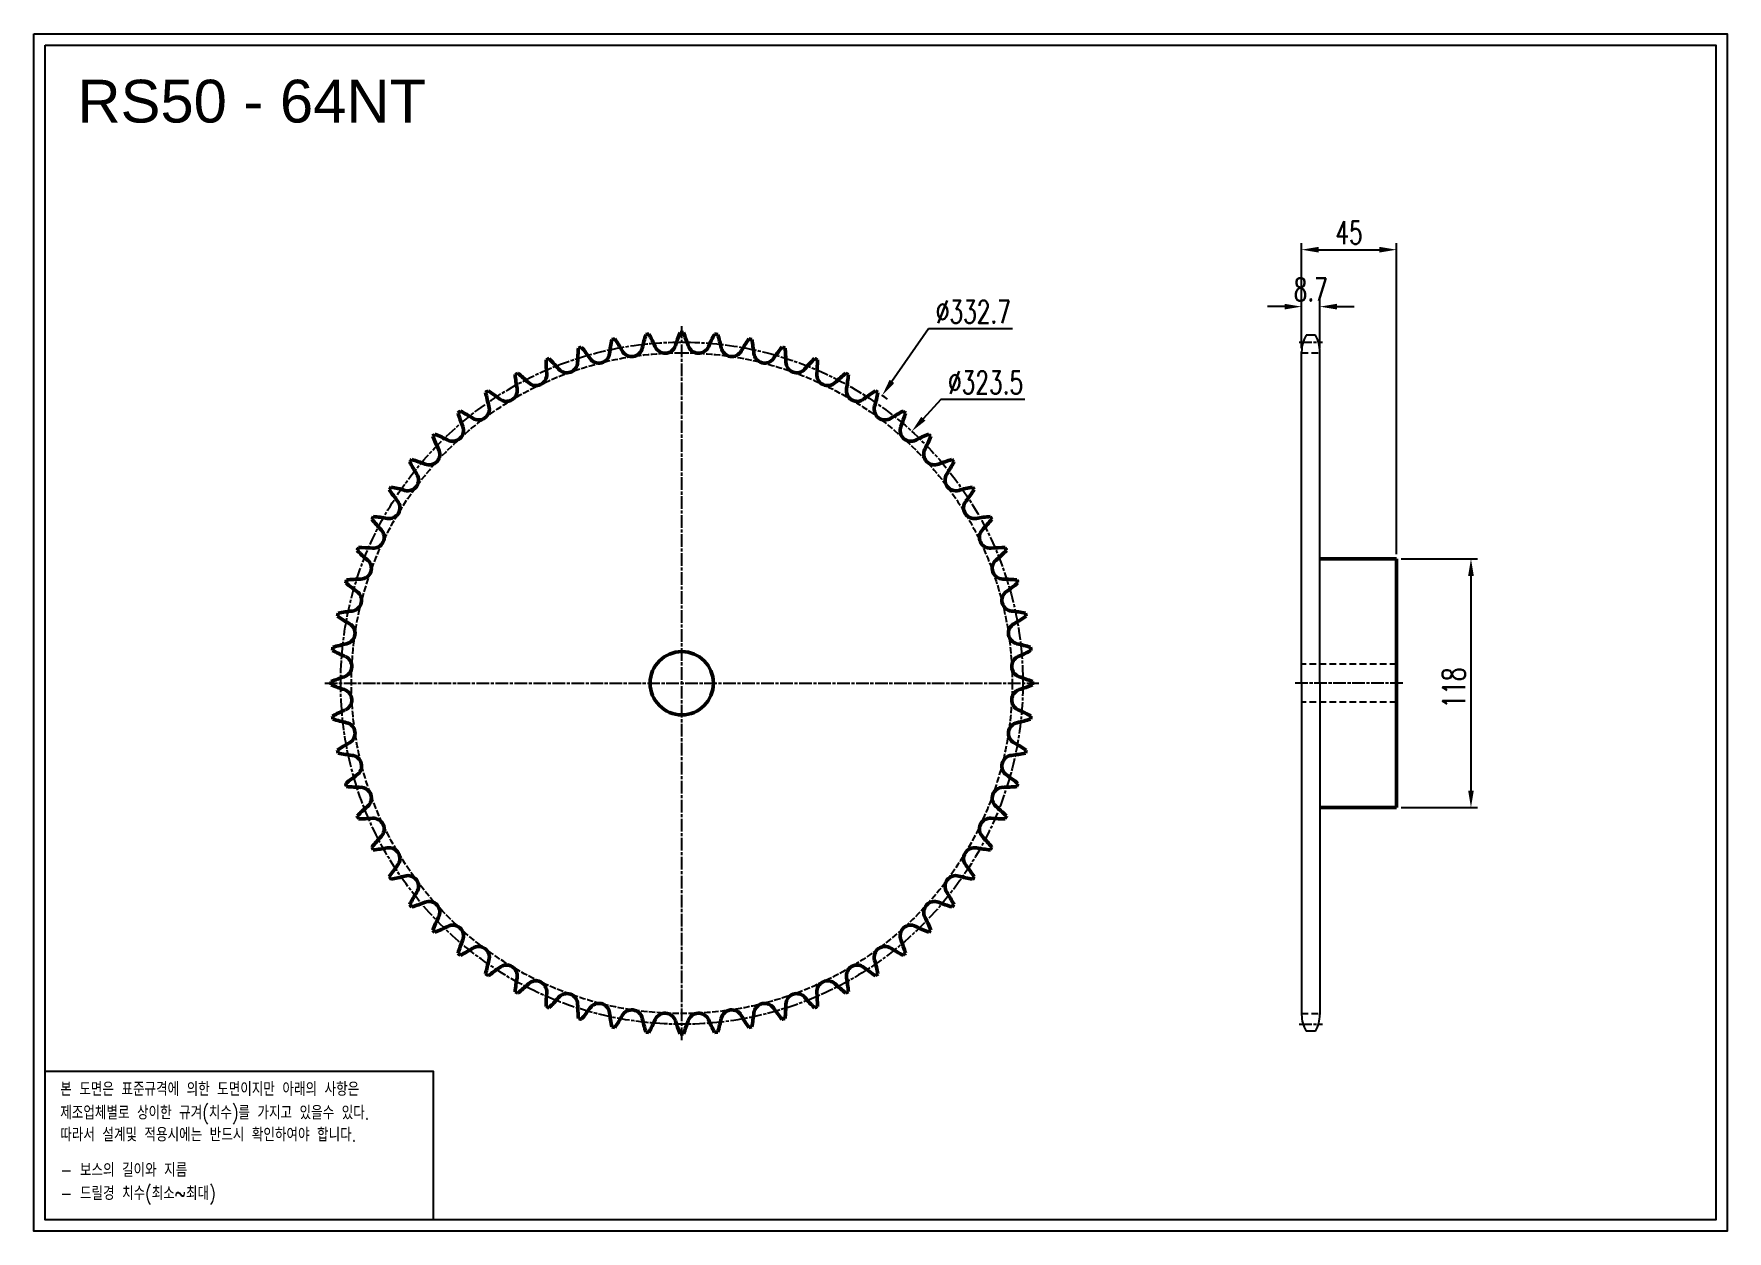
# Model space of a CAD drawing. Header units: millimetres. Extents: x 4450 to 5253, y 3050 to 3618.
import ezdxf

# ---------------------------------------------------------------- set-up
doc = ezdxf.new("R2010")
doc.units = ezdxf.units.MM
for name, pattern in [('AM_ISO02W050', [7.5, 6, -1.5]), ('AM_ISO02W050x2', [3.75, 3, -0.75]), ('AM_ISO08W050', [18, 12, -1.5, 3, -1.5]), ('AM_ISO08W050x2', [9, 6, -0.75, 1.5, -0.75]), ('HIDDEN', [9.525, 6.35, -3.175])]:
    doc.linetypes.add(name, pattern=pattern)
for name, color, linetype, lineweight in [('20', 7, 'Continuous', 50), ('21', 6, 'AM_ISO02W050', 25), ('22', 30, 'AM_ISO08W050', 25), ('23', 40, 'AM_ISO08W050', 25), ('VIS', 7, 'Continuous', 50)]:
    doc.layers.add(name, color=color, linetype=linetype, lineweight=lineweight)
doc.layers.add('HL', color=2, linetype='HIDDEN')
doc.layers.add('S-DIM', color=7, linetype='Continuous')
doc.styles.add('HAN', font='ROMANS.shx', dxfattribs={"width": 0.7, "bigfont": 'whgtxt.shx'})
doc.styles.add('HSG', font='SIMPLEX.shx', dxfattribs={"width": 0.7, "bigfont": 'HSG.shx'})
doc.styles.get("Standard").update_dxf_attribs({"font": 'arial.ttf'})
doc.dimstyles.new('APP23', dxfattribs={"dimscale": 4.5, "dimtxt": 2.4, "dimasz": 1.8, "dimexe": 0.7, "dimexo": 0.5, "dimgap": 0.6, "dimtad": 1, "dimtoh": 1, "dimdec": 1, "dimrnd": 0.01, "dimzin": 9, "dimdsep": 46, "dimtxsty": 'HSG', "dimcen": 0, "dimclrd": 1, "dimclre": 1, "dimclrt": 256, "dimazin": 2, "dimtp": 1, "dimtm": 1, "dimtfac": 0.5, "dimtdec": 1, "dimtix": 1, "dimtofl": 0, "dimtmove": 0, "dimatfit": 3, "dimfxl": 0, "dimtvp": 1, "dimtolj": 2, "dimlwd": -1, "dimlwe": -1, "dimarcsym": 0})

# ---------------------------------------------------------------- blocks, each defined once
blk = doc.blocks.new('*D1')
at = {"layer": 'Defpoints', "color": 0, "transparency": 16777216}
for p in [(4852.4, 3446.72), (4662.3, 3173.72)]:
    blk.add_point(p, dxfattribs=at)
at = {"layer": 'S-DIM', "color": 1, "transparency": 16777216}
for p, q in [((4874.38, 3478.28), (4857.03, 3453.37)), ((4914.16, 3478.28), (4874.38, 3478.28))]:
    blk.add_line(p, q, dxfattribs=at)
blk.add_arc((4757.35, 3310.22), 166.33, 54.06392, 55.22187, dxfattribs=at)
blk.add_solid([(4855.92, 3454.14), (4858.14, 3452.6), (4852.4, 3446.72)], dxfattribs=at)
at = {"layer": 'S-DIM', "transparency": 16777216, "insert": (4895.62, 3486.38), "char_height": 10.8, "attachment_point": 5, "style": 'HSG'}
blk.add_mtext('\\A2;∅332.7', dxfattribs=at)
blk = doc.blocks.new('*D2')
at = {"layer": 'Defpoints', "color": 0, "transparency": 16777216}
for p in [(4866.44, 3429.67), (4648.25, 3190.78)]:
    blk.add_point(p, dxfattribs=at)
at = {"layer": 'S-DIM', "color": 1, "transparency": 16777216}
for p, q in [((4880.2, 3444.74), (4871.9, 3435.65)), ((4919.98, 3444.74), (4880.2, 3444.74))]:
    blk.add_line(p, q, dxfattribs=at)
blk.add_solid([(4870.91, 3436.56), (4872.9, 3434.74), (4866.44, 3429.67)], dxfattribs=at)
at = {"layer": 'S-DIM', "transparency": 16777216, "insert": (4901.44, 3452.84), "char_height": 10.8, "attachment_point": 5, "style": 'HSG'}
blk.add_mtext('\\A2;∅323.5', dxfattribs=at)
blk = doc.blocks.new('*D3')
at = {"layer": 'Defpoints', "color": 0, "transparency": 16777216}
for p in [(5060.01, 3488.82), (5051.31, 3466.91), (5060.01, 3466.91)]:
    blk.add_point(p, dxfattribs=at)
at = {"layer": 'S-DIM', "color": 1, "transparency": 16777216}
for p, q in [((5043.21, 3488.82), (5035.11, 3488.82)), ((5051.31, 3469.16), (5051.31, 3491.97)), ((5060.01, 3469.16), (5060.01, 3491.97)), ((5068.11, 3488.82), (5076.21, 3488.82))]:
    blk.add_line(p, q, dxfattribs=at)
for points in [[(5043.21, 3490.17), (5043.21, 3487.47), (5051.31, 3488.82)], [(5068.11, 3490.17), (5068.11, 3487.47), (5060.01, 3488.82)]]:
    blk.add_solid(points, dxfattribs=at)
at = {"layer": 'S-DIM', "transparency": 16777216, "insert": (5055.66, 3496.92), "char_height": 10.8, "attachment_point": 5, "style": 'HSG'}
blk.add_mtext('\\A2;8.7', dxfattribs=at)
blk = doc.blocks.new('*D4')
at = {"layer": 'Defpoints', "color": 0, "transparency": 16777216}
for p in [(5096.31, 3515.82), (5051.31, 3466.91), (5096.31, 3369.22)]:
    blk.add_point(p, dxfattribs=at)
at = {"layer": 'S-DIM', "color": 1, "transparency": 16777216}
for p, q in [((5051.31, 3469.16), (5051.31, 3518.97)), ((5096.31, 3371.47), (5096.31, 3518.97)), ((5059.41, 3515.82), (5088.21, 3515.82))]:
    blk.add_line(p, q, dxfattribs=at)
for points in [[(5059.41, 3517.17), (5059.41, 3514.47), (5051.31, 3515.82)], [(5088.21, 3517.17), (5088.21, 3514.47), (5096.31, 3515.82)]]:
    blk.add_solid(points, dxfattribs=at)
at = {"layer": 'S-DIM', "transparency": 16777216, "insert": (5073.81, 3523.92), "char_height": 10.8, "attachment_point": 5, "style": 'HSG'}
blk.add_mtext('\\A2;45', dxfattribs=at)
blk = doc.blocks.new('*D5')
at = {"layer": 'Defpoints', "color": 0, "transparency": 16777216}
for p in [(5096.31, 3369.22), (5096.31, 3251.22), (5131.64, 3251.22)]:
    blk.add_point(p, dxfattribs=at)
at = {"layer": 'S-DIM', "color": 1, "transparency": 16777216}
for p, q in [((5098.56, 3369.22), (5134.79, 3369.22)), ((5131.64, 3361.12), (5131.64, 3259.32)), ((5098.56, 3251.22), (5134.79, 3251.22))]:
    blk.add_line(p, q, dxfattribs=at)
for points in [[(5130.29, 3361.12), (5132.99, 3361.12), (5131.64, 3369.22)], [(5130.29, 3259.32), (5132.99, 3259.32), (5131.64, 3251.22)]]:
    blk.add_solid(points, dxfattribs=at)
at = {"layer": 'S-DIM', "transparency": 16777216, "insert": (5123.54, 3307.98), "char_height": 10.8, "attachment_point": 5, "rotation": 90, "style": 'HSG'}
blk.add_mtext('\\A2;118', dxfattribs=at)

msp = doc.modelspace()

# ---------------------------------------------------------------- linework, layer by layer
for p, q in [((5057.89, 3475.3), (5053.44, 3475.3)), ((5051.31, 3310.22), (5051.31, 3467.36)), ((5060.01, 3310.22), (5060.01, 3467.36)), ((5051.31, 3310.22), (5051.31, 3153.08)), ((5060.01, 3310.22), (5060.01, 3153.08)), ((5057.89, 3145.15), (5053.44, 3145.15))]:
    msp.add_line(p, q)
for points in [[(4450.05, 3618.19), (5253.14, 3618.19), (5253.14, 3050.35), (4450.05, 3050.35)], [(4455.46, 3612.78), (5247.73, 3612.78), (5247.73, 3055.76), (4455.46, 3055.76)]]:
    msp.add_lwpolyline(points, close=True)
at = {"color": 6}
msp.add_lwpolyline([(4455.46, 3126.25), (4639.46, 3126.25), (4639.46, 3055.76), (4455.46, 3055.76)], close=True, dxfattribs=at)
for centre, start, end in [((5067.19, 3467.36), 150, 180), ((5044.14, 3467.36), 0, 30), ((5067.19, 3153.08), 180, 210), ((5044.14, 3153.08), 330, 0)]:
    msp.add_arc(centre, 15.87, start, end)
at = {"layer": '20'}
msp.add_circle((4757.35, 3310.22), 15, dxfattribs=at)
for centre, radius, start, end in [((4757.35, 3310.22), 166.33, 106.62191, 107.12809), ((4647.71, 3418.38), 80.47, 34.76562, 39.53884), ((4803.05, 3457.29), 80.47, 168.58616, 173.35938), ((4757.35, 3310.22), 166.33, 100.99691, 101.50309), ((4658.84, 3428.61), 80.47, 29.14062, 33.91384), ((4817.25, 3452.1), 80.47, 162.96116, 167.73438), ((4757.35, 3310.22), 166.33, 95.37191, 95.87809), ((4670.92, 3437.69), 80.47, 23.51562, 28.28884), ((4749.41, 3471.85), 5.13, 203.51562, 342.10938), ((4830.87, 3445.55), 80.47, 157.33616, 162.10938), ((4757.35, 3310.22), 166.33, 89.74691, 90.25309), ((4683.83, 3445.55), 80.47, 17.89062, 22.66384), ((4765.29, 3471.85), 5.13, 197.89062, 336.48438), ((4843.78, 3437.69), 80.47, 151.71116, 156.48438), ((4757.35, 3310.22), 166.33, 84.12191, 84.62809), ((4697.45, 3452.1), 80.47, 12.26562, 17.03884), ((4855.85, 3428.61), 80.47, 146.08616, 150.85938), ((4757.35, 3310.22), 166.33, 78.49691, 79.00309), ((4711.64, 3457.29), 80.47, 6.64062, 11.41384), ((4866.98, 3418.38), 80.47, 140.46116, 145.23438), ((4757.35, 3310.22), 166.33, 72.87191, 73.37809), ((4757.35, 3310.22), 166.33, 112.24691, 112.75309), ((4773.48, 3463.38), 80.47, 179.83616, 184.60938), ((4637.64, 3407.11), 80.47, 40.39062, 45.16384), ((4702.83, 3462.58), 5.13, 220.39062, 358.98438), ((4788.42, 3461.06), 80.47, 174.21116, 178.98438), ((4718.03, 3467.19), 5.13, 214.76562, 353.35938), ((4733.6, 3470.29), 5.13, 209.14062, 347.73438), ((4781.09, 3470.29), 5.13, 192.26562, 330.85938), ((4796.67, 3467.19), 5.13, 186.64062, 325.23438), ((4726.28, 3461.06), 80.47, 1.01562, 5.78884), ((4811.86, 3462.58), 5.13, 181.01562, 319.60938), ((4877.06, 3407.11), 80.47, 134.83616, 139.60938), ((4757.35, 3310.22), 166.33, 67.24691, 67.75309), ((4741.21, 3463.38), 80.47, 355.39062, 0.16384), ((4757.35, 3310.22), 166.33, 117.87191, 118.37809), ((4758.39, 3464.23), 80.47, 185.46116, 190.23438), ((4628.72, 3394.91), 80.47, 46.01563, 50.78884), ((4688.16, 3456.5), 5.13, 226.01562, 4.60938), ((4826.53, 3456.5), 5.13, 175.39062, 313.98437), ((4885.98, 3394.91), 80.47, 129.21116, 133.98437), ((4757.35, 3310.22), 166.33, 61.62191, 62.12809), ((4756.3, 3464.23), 80.47, 349.76562, 354.53884), ((4757.35, 3310.22), 166.33, 123.49691, 124.00309), ((4743.29, 3463.59), 80.47, 191.08616, 195.85937), ((4621.04, 3381.9), 80.47, 51.64063, 56.41384), ((4674.16, 3449.02), 5.13, 231.64063, 10.23438), ((4840.54, 3449.02), 5.13, 169.76562, 308.35938), ((4893.66, 3381.9), 80.47, 123.58616, 128.35937), ((4771.4, 3463.59), 80.47, 344.14062, 348.91384), ((4757.35, 3310.22), 166.33, 55.99691, 56.50309), ((4757.35, 3310.22), 166.33, 129.12191, 129.62809), ((4728.33, 3461.47), 80.47, 196.71116, 201.48438), ((4614.67, 3368.19), 80.47, 57.26563, 62.03884), ((4660.95, 3440.2), 5.13, 237.26563, 15.85938), ((4853.74, 3440.2), 5.13, 164.14062, 302.73438), ((4900.03, 3368.19), 80.47, 117.96116, 122.73437), ((4786.37, 3461.47), 80.47, 338.51562, 343.28884), ((4757.35, 3310.22), 166.33, 50.37191, 50.87809), ((4648.68, 3430.12), 5.13, 242.89063, 21.48438), ((4866.02, 3430.12), 5.13, 158.51562, 297.10937), ((4637.45, 3418.89), 5.13, 248.51562, 27.10938), ((4757.35, 3310.22), 166.33, 134.74691, 135.25309), ((4713.64, 3457.9), 80.47, 202.33616, 207.10937), ((4609.67, 3353.93), 80.47, 62.89063, 67.66384), ((4905.02, 3353.93), 80.47, 112.33616, 117.10937), ((4877.25, 3418.89), 5.13, 152.89062, 291.48438), ((4801.05, 3457.9), 80.47, 332.89062, 337.66384), ((4757.35, 3310.22), 166.33, 44.74691, 45.25309), ((4757.35, 3310.22), 166.33, 140.37191, 140.87809), ((4699.38, 3452.9), 80.47, 207.96116, 212.73438), ((4606.1, 3339.24), 80.47, 68.51562, 73.28884), ((4908.6, 3339.24), 80.47, 106.71116, 111.48438), ((4815.32, 3452.9), 80.47, 327.26562, 332.03884), ((4757.35, 3310.22), 166.33, 39.12191, 39.62809), ((4627.38, 3406.62), 5.13, 254.14063, 32.73438), ((4887.32, 3406.62), 5.13, 147.26562, 285.85938), ((4757.35, 3310.22), 166.33, 145.99691, 146.50309), ((4685.67, 3446.54), 80.47, 213.58616, 218.35938), ((4603.98, 3324.28), 80.47, 74.14063, 78.91384), ((4910.71, 3324.28), 80.47, 101.08616, 105.85937), ((4829.02, 3446.54), 80.47, 321.64062, 326.41384), ((4757.35, 3310.22), 166.33, 33.49691, 34.00309), ((4757.35, 3310.22), 166.33, 151.62191, 152.12809), ((4603.34, 3309.18), 80.47, 79.76563, 84.53884), ((4618.55, 3393.41), 5.13, 259.76563, 38.35938), ((4896.14, 3393.41), 5.13, 141.64062, 280.23438), ((4911.35, 3309.18), 80.47, 95.46116, 100.23437), ((4757.35, 3310.22), 166.33, 27.87191, 28.37809), ((4672.66, 3438.85), 80.47, 219.21116, 223.98438), ((4611.07, 3379.41), 5.13, 265.39063, 43.98438), ((4903.63, 3379.41), 5.13, 136.01562, 274.60938), ((4842.04, 3438.85), 80.47, 316.01562, 320.78884), ((4757.35, 3310.22), 166.33, 157.24691, 157.75309), ((4660.46, 3429.93), 80.47, 224.83616, 229.60938), ((4604.19, 3294.09), 80.47, 85.39063, 90.16384), ((4910.51, 3294.09), 80.47, 89.83616, 94.60937), ((4854.24, 3429.93), 80.47, 310.39062, 315.16384), ((4757.35, 3310.22), 166.33, 22.24691, 22.75309), ((4604.99, 3364.74), 5.13, 271.01562, 49.60938), ((4909.71, 3364.74), 5.13, 130.39062, 268.98438), ((4757.35, 3310.22), 166.33, 162.87191, 163.37809), ((4649.19, 3419.86), 80.47, 230.46116, 235.23438), ((4606.51, 3279.15), 80.47, 91.01562, 95.78884), ((4908.19, 3279.15), 80.47, 84.21116, 88.98438), ((4865.51, 3419.86), 80.47, 304.76562, 309.53884), ((4757.35, 3310.22), 166.33, 16.62191, 17.12809), ((4600.38, 3349.54), 5.13, 276.64062, 55.23438), ((4914.32, 3349.54), 5.13, 124.76562, 263.35938), ((4757.35, 3310.22), 166.33, 168.49691, 169.00309), ((4638.96, 3408.73), 80.47, 236.08616, 240.85937), ((4610.28, 3264.52), 80.47, 96.64063, 101.41384), ((4904.42, 3264.52), 80.47, 78.58616, 83.35937), ((4875.73, 3408.73), 80.47, 299.14062, 303.91384), ((4757.35, 3310.22), 166.33, 10.99691, 11.50309), ((4597.28, 3333.97), 5.13, 282.26562, 60.85938), ((4917.41, 3333.97), 5.13, 119.14062, 257.73438), ((4757.35, 3310.22), 166.33, 174.12191, 174.62809), ((4629.88, 3396.65), 80.47, 241.71116, 246.48438), ((4615.47, 3250.32), 80.47, 102.26562, 107.03884), ((4899.23, 3250.32), 80.47, 72.96116, 77.73438), ((4884.82, 3396.65), 80.47, 293.51562, 298.28884), ((4757.35, 3310.22), 166.33, 5.37191, 5.87809), ((4595.73, 3318.16), 5.13, 287.89062, 66.48437), ((4918.97, 3318.16), 5.13, 113.51563, 252.10938), ((4757.35, 3310.22), 166.33, 179.74691, 180.25309), ((4622.02, 3236.7), 80.47, 107.89062, 112.66384), ((4622.02, 3383.74), 80.47, 247.33616, 252.10938), ((4892.67, 3236.7), 80.47, 67.33616, 72.10937), ((4892.67, 3383.74), 80.47, 287.89063, 292.66384), ((4757.35, 3310.22), 166.33, 359.74691, 0.25309), ((4595.73, 3302.28), 5.13, 293.51562, 72.10938), ((4918.97, 3302.28), 5.13, 107.89062, 246.48438), ((4629.88, 3223.79), 80.47, 113.51562, 118.28884), ((4757.35, 3310.22), 166.33, 185.37191, 185.87809), ((4615.47, 3370.12), 80.47, 252.96116, 257.73438), ((4899.23, 3370.12), 80.47, 282.26562, 287.03884), ((4884.82, 3223.79), 80.47, 61.71116, 66.48438), ((4757.35, 3310.22), 166.33, 354.12191, 354.62809), ((4597.28, 3286.48), 5.13, 299.14062, 77.73438), ((4917.41, 3286.48), 5.13, 102.26562, 240.85938), ((4638.96, 3211.72), 80.47, 119.14062, 123.91384), ((4757.35, 3310.22), 166.33, 190.99691, 191.50309), ((4610.28, 3355.93), 80.47, 258.58616, 263.35937), ((4904.42, 3355.93), 80.47, 276.64062, 281.41384), ((4875.73, 3211.72), 80.47, 56.08616, 60.85938), ((4757.35, 3310.22), 166.33, 348.49691, 349.00309), ((4600.38, 3270.91), 5.13, 304.76562, 83.35938), ((4914.32, 3270.91), 5.13, 96.64062, 235.23438), ((4649.19, 3200.59), 80.47, 124.76562, 129.53884), ((4757.35, 3310.22), 166.33, 196.62191, 197.12809), ((4606.51, 3341.29), 80.47, 264.21116, 268.98438), ((4604.99, 3255.71), 5.13, 310.39062, 88.98438), ((4909.71, 3255.71), 5.13, 91.01562, 229.60938), ((4908.19, 3341.29), 80.47, 271.01562, 275.78884), ((4865.51, 3200.59), 80.47, 50.46116, 55.23437), ((4757.35, 3310.22), 166.33, 342.87191, 343.37809), ((4660.46, 3190.51), 80.47, 130.39062, 135.16384), ((4757.35, 3310.22), 166.33, 202.24691, 202.75309), ((4604.19, 3326.36), 80.47, 269.83616, 274.60937), ((4611.07, 3241.04), 5.13, 316.01562, 94.60938), ((4903.63, 3241.04), 5.13, 85.39063, 223.98438), ((4910.51, 3326.36), 80.47, 265.39063, 270.16384), ((4854.24, 3190.51), 80.47, 44.83616, 49.60938), ((4757.35, 3310.22), 166.33, 337.24691, 337.75309), ((4672.66, 3181.59), 80.47, 136.01562, 140.78884), ((4842.04, 3181.59), 80.47, 39.21116, 43.98438), ((4757.35, 3310.22), 166.33, 207.87191, 208.37809), ((4603.34, 3311.27), 80.47, 275.46116, 280.23437), ((4618.55, 3227.03), 5.13, 321.64062, 100.23438), ((4896.14, 3227.03), 5.13, 79.76563, 218.35938), ((4911.35, 3311.27), 80.47, 259.76562, 264.53884), ((4757.35, 3310.22), 166.33, 331.62191, 332.12809), ((4685.67, 3173.91), 80.47, 141.64062, 146.41384), ((4829.02, 3173.91), 80.47, 33.58616, 38.35938), ((4757.35, 3310.22), 166.33, 213.49691, 214.00309), ((4603.98, 3296.17), 80.47, 281.08616, 285.85937), ((4627.38, 3213.83), 5.13, 327.26562, 105.85938), ((4887.32, 3213.83), 5.13, 74.14063, 212.73438), ((4910.71, 3296.17), 80.47, 254.14063, 258.91384), ((4757.35, 3310.22), 166.33, 325.99691, 326.50309), ((4699.38, 3167.54), 80.47, 147.26562, 152.03884), ((4757.35, 3310.22), 166.33, 219.12191, 219.62809), ((4606.1, 3281.2), 80.47, 286.71116, 291.48438), ((4637.45, 3201.55), 5.13, 332.89062, 111.48438), ((4877.25, 3201.55), 5.13, 68.51562, 207.10938), ((4908.6, 3281.2), 80.47, 248.51562, 253.28884), ((4815.32, 3167.54), 80.47, 27.96116, 32.73437), ((4757.35, 3310.22), 166.33, 320.37191, 320.87809), ((4713.64, 3162.55), 80.47, 152.89062, 157.66384), ((4801.05, 3162.55), 80.47, 22.33616, 27.10937), ((4757.35, 3310.22), 166.33, 224.74691, 225.25309), ((4609.67, 3266.52), 80.47, 292.33616, 297.10937), ((4648.68, 3190.33), 5.13, 338.51562, 117.10937), ((4728.33, 3158.98), 80.47, 158.51562, 163.28884), ((4866.02, 3190.33), 5.13, 62.89063, 201.48438), ((4786.37, 3158.98), 80.47, 16.71116, 21.48438), ((4905.02, 3266.52), 80.47, 242.89063, 247.66384), ((4757.35, 3310.22), 166.33, 314.74691, 315.25309), ((4757.35, 3310.22), 166.33, 230.37191, 230.87809), ((4614.67, 3252.25), 80.47, 297.96116, 302.73437), ((4660.95, 3180.25), 5.13, 344.14062, 122.73438), ((4853.74, 3180.25), 5.13, 57.26563, 195.85938), ((4900.03, 3252.25), 80.47, 237.26563, 242.03884), ((4757.35, 3310.22), 166.33, 309.12191, 309.62809), ((4743.29, 3156.86), 80.47, 164.14062, 168.91384), ((4757.35, 3310.22), 166.33, 235.99691, 236.50309), ((4621.04, 3238.55), 80.47, 303.58616, 308.35937), ((4674.16, 3171.43), 5.13, 349.76562, 128.35938), ((4840.54, 3171.43), 5.13, 51.64063, 190.23438), ((4893.66, 3238.55), 80.47, 231.64063, 236.41384), ((4771.4, 3156.86), 80.47, 11.08616, 15.85937), ((4757.35, 3310.22), 166.33, 303.49691, 304.00309), ((4758.39, 3156.22), 80.47, 169.76562, 174.53884), ((4628.72, 3225.53), 80.47, 309.21116, 313.98437), ((4688.16, 3163.94), 5.13, 355.39062, 133.98438), ((4826.53, 3163.94), 5.13, 46.01563, 184.60938), ((4885.98, 3225.53), 80.47, 226.01562, 230.78884), ((4756.3, 3156.22), 80.47, 5.46116, 10.23438), ((4757.35, 3310.22), 166.33, 241.62191, 242.12809), ((4773.48, 3157.06), 80.47, 175.39062, 180.16384), ((4757.35, 3310.22), 166.33, 247.24691, 247.75309), ((4637.64, 3213.33), 80.47, 314.83616, 319.60937), ((4702.83, 3157.87), 5.13, 1.01562, 139.60938), ((4788.42, 3159.38), 80.47, 181.01562, 185.78884), ((4647.71, 3202.07), 80.47, 320.46116, 325.23438), ((4718.03, 3153.26), 5.13, 6.64062, 145.23438), ((4796.67, 3153.26), 5.13, 34.76562, 173.35938), ((4866.98, 3202.07), 80.47, 214.76562, 219.53884), ((4726.28, 3159.38), 80.47, 354.21116, 358.98438), ((4811.86, 3157.87), 5.13, 40.39062, 178.98438), ((4877.06, 3213.33), 80.47, 220.39062, 225.16384), ((4757.35, 3310.22), 166.33, 292.24691, 292.75309), ((4741.21, 3157.06), 80.47, 359.83616, 4.60938), ((4757.35, 3310.22), 166.33, 297.87191, 298.37809), ((4757.35, 3310.22), 166.33, 252.87191, 253.37809), ((4803.05, 3163.15), 80.47, 186.64062, 191.41384), ((4658.84, 3191.84), 80.47, 326.08616, 330.85938), ((4733.6, 3150.16), 5.13, 12.26562, 150.85938), ((4817.25, 3168.34), 80.47, 192.26562, 197.03884), ((4670.92, 3182.76), 80.47, 331.71116, 336.48438), ((4749.41, 3148.6), 5.13, 17.89062, 156.48438), ((4830.87, 3174.9), 80.47, 197.89062, 202.66384), ((4683.83, 3174.9), 80.47, 337.33616, 342.10937), ((4765.29, 3148.6), 5.13, 23.51563, 162.10938), ((4843.78, 3182.76), 80.47, 203.51562, 208.28884), ((4697.45, 3168.34), 80.47, 342.96116, 347.73438), ((4781.09, 3150.16), 5.13, 29.14062, 167.73438), ((4855.85, 3191.84), 80.47, 209.14062, 213.91384), ((4711.64, 3163.15), 80.47, 348.58616, 353.35938), ((4757.35, 3310.22), 166.33, 286.62191, 287.12809), ((4757.35, 3310.22), 166.33, 258.49691, 259.00309), ((4757.35, 3310.22), 166.33, 264.12191, 264.62809), ((4757.35, 3310.22), 166.33, 269.74691, 270.25309), ((4757.35, 3310.22), 166.33, 275.37191, 275.87809), ((4757.35, 3310.22), 166.33, 280.99691, 281.50309)]:
    msp.add_arc(centre, radius, start, end, dxfattribs=at)
at = {"layer": '21', "linetype": 'AM_ISO02W050x2'}
msp.add_circle((4757.35, 3310.22), 156.69, dxfattribs=at)
at = {"layer": '22', "linetype": 'AM_ISO08W050x2'}
for p, q in [((5050.13, 3471.99), (5061.19, 3471.99)), ((5099.34, 3310.22), (5048.28, 3310.22)), ((5050.13, 3148.46), (5061.19, 3148.46))]:
    msp.add_line(p, q, dxfattribs=at)
msp.add_circle((4757.35, 3310.22), 161.77, dxfattribs=at)
at = {"layer": '23', "linetype": 'AM_ISO08W050x2'}
for p, q in [((4757.35, 3140.89), (4757.35, 3479.56)), ((4588.01, 3310.22), (4926.68, 3310.22))]:
    msp.add_line(p, q, dxfattribs=at)
at = {"layer": 'HL', "ltscale": 0.5}
for p, q in [((5051.31, 3466.91), (5060.01, 3466.91)), ((5096.31, 3319.22), (5051.31, 3319.22)), ((5096.31, 3301.22), (5051.31, 3301.22)), ((5051.31, 3153.54), (5060.01, 3153.54))]:
    msp.add_line(p, q, dxfattribs=at)
at = {"layer": 'VIS'}
for p, q in [((5096.31, 3369.22), (5060.01, 3369.22)), ((5096.31, 3369.22), (5096.31, 3251.22)), ((5096.31, 3251.22), (5060.01, 3251.22))]:
    msp.add_line(p, q, dxfattribs=at)

# ---------------------------------------------------------------- texts
msp.add_text('RS50 - 64NT', height=20.28).set_placement((4470.73, 3576.14))
at = {"color": 6, "style": 'HAN', "width": 0.8}
for s, p in [('본 도면은 표준규격에 의한 도면이지만 아래의 사항은', (4462.57, 3114.5)), ('제조업체별로 상이한 규겨(치수)를 가지고 있을수 있다.', (4462.57, 3103.29)), ('따라서 설계및 적용시에는 반드시 확인하여야 합니다.', (4462.57, 3092.87)), ('- 보스의 길이와 지름', (4462.57, 3076.1)), ('- 드릴경 치수(최소~최대)', (4462.57, 3065.08))]:
    msp.add_text(s, height=6.4696, dxfattribs=at).set_placement(p)

# ---------------------------------------------------------------- dimensions: what is measured, and where the dimension line sits
at = {"layer": 'S-DIM'}
dim = msp.add_linear_dim(base=(5096.31, 3515.82), p1=(5051.31, 3466.91), p2=(5096.31, 3369.22), dimstyle='APP23', dxfattribs=at)
dim.commit()
dim.dimension.update_dxf_attribs({"geometry": '*D4', "text_midpoint": (5073.81, 3523.92)})
dim = msp.add_linear_dim(base=(5060.01, 3488.82), p1=(5051.31, 3466.91), p2=(5060.01, 3466.91), dimstyle='APP23', dxfattribs=at)
dim.commit()
dim.dimension.update_dxf_attribs({"geometry": '*D3', "text_midpoint": (5055.66, 3488.82), "dimtype": 128})
at = {"layer": 'S-DIM', "color": 3}
for p1, p2, picture, middle in [((4662.3, 3173.72), (4852.4, 3446.72), '*D1', (4895.62, 3478.28)), ((4648.25, 3190.78), (4866.44, 3429.67), '*D2', (4901.44, 3444.74))]:
    dim = msp.add_diameter_dim_2p(p1=p1, p2=p2, dimstyle='APP23', dxfattribs=at)
    dim.commit()
    dim.dimension.update_dxf_attribs({"geometry": picture, "text_midpoint": middle, "dimtype": 131})
at = {"layer": 'S-DIM'}
dim = msp.add_linear_dim(base=(5131.64, 3251.22), p1=(5096.31, 3369.22), p2=(5096.31, 3251.22), angle=90, dimstyle='APP23', dxfattribs=at)
dim.commit()
dim.dimension.update_dxf_attribs({"geometry": '*D5', "text_midpoint": (5131.64, 3307.98), "dimtype": 128})

doc.saveas('drawing.dxf')
